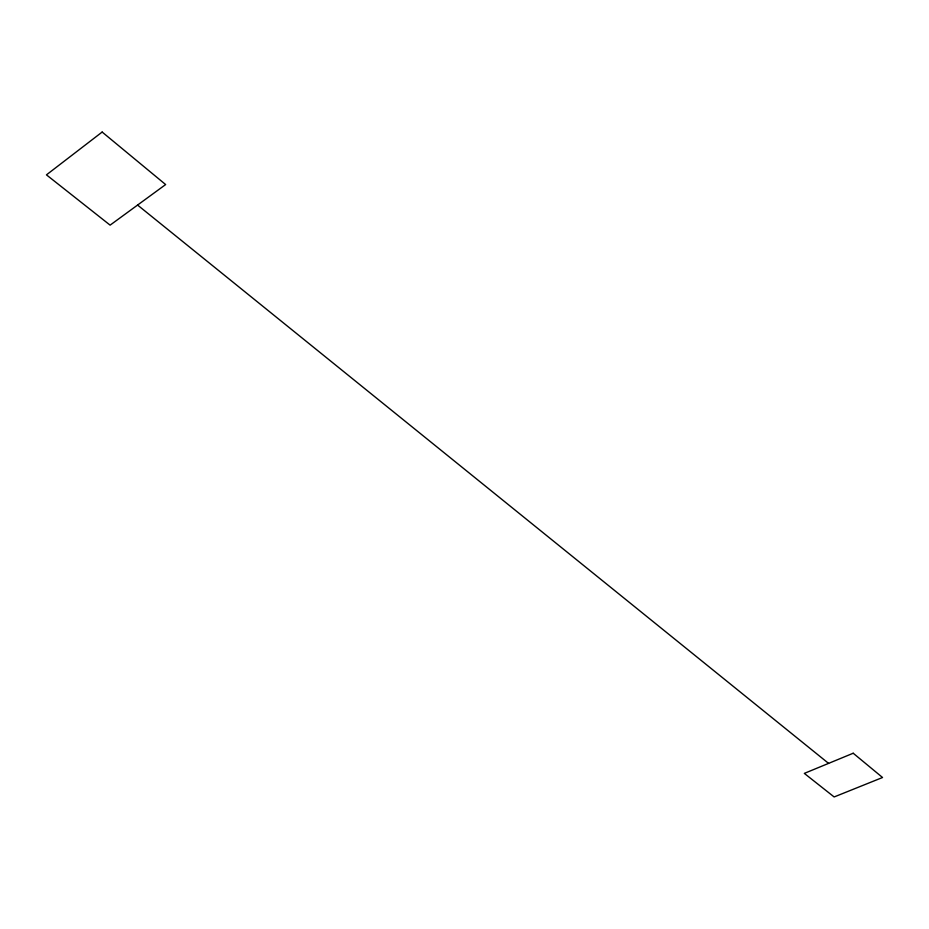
<?xml version="1.0" encoding="UTF-8"?>
<svg xmlns="http://www.w3.org/2000/svg" width="929" height="929" viewBox="0 0 929 929"><rect width="100%" height="100%" fill="white"/><g stroke="black" fill="none" stroke-linecap="round" stroke-linejoin="round"><path stroke-width="1.39" d="M137.585 205.065L828.587 763.383M102.155 132.046L46.45 174.861L110.11 225.143L165.641 184.557L102.155 132.046M853.205 753.233L804.317 773.392L834.149 796.954L882.55 777.503L853.205 753.233"/></g></svg>
